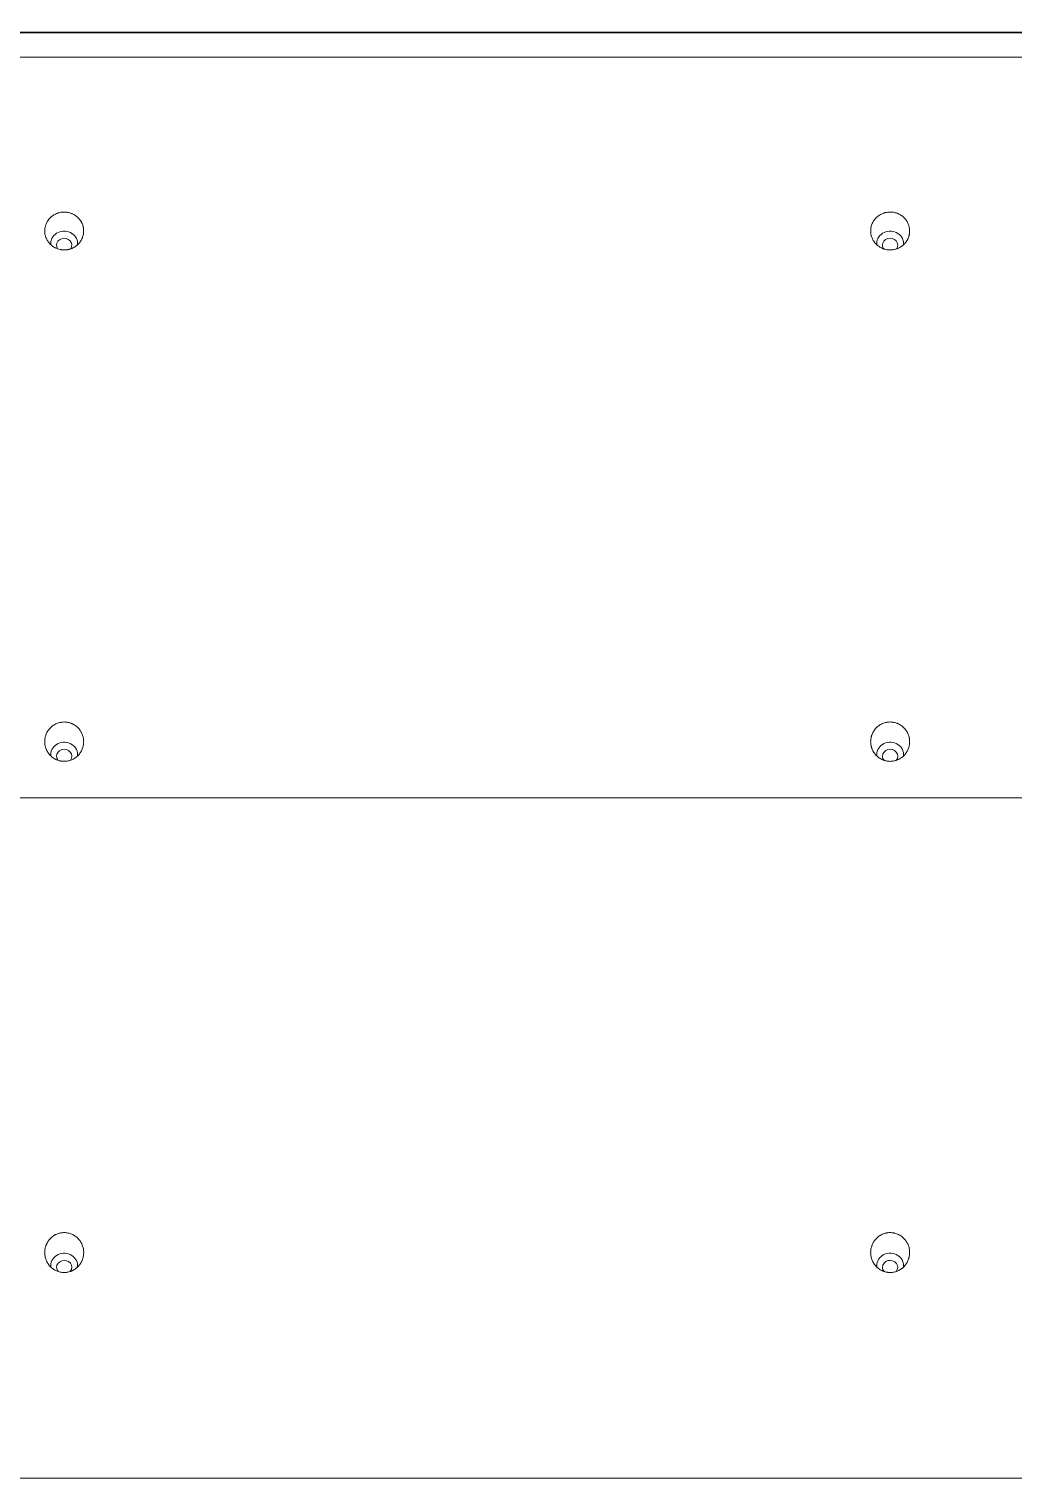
# Model space of a CAD drawing. Header units: inches. Extents: x 3778 to 56227, y -16914 to 35091.
# Drawn here: x 38807.8 to 38858, y -10631.6 to -10557.6 of the extents above; entities that cross this region are included whole.
import ezdxf

# ---------------------------------------------------------------- set-up
doc = ezdxf.new("R2010")
doc.units = ezdxf.units.IN
doc.header["$LTSCALE"] = 100
doc.header["$MEASUREMENT"] = 0
doc.layers.add('2-con', color=2, linetype='Continuous')
doc.layers.add('mark-B', color=2, linetype='Continuous', lineweight=20)

# ---------------------------------------------------------------- blocks, each defined once
blk = doc.blocks.new('무풍1way 일반')
at = {"layer": 'mark-B'}
for p, q in [((-439.258, -500.218), (439.258, -500.218)), ((-439.258, -500.239), (439.258, -500.239))]:
    blk.add_line(p, q, dxfattribs=at)
for centre, major_axis, start_param, end_param in [((-170.2, -437.203), (0.387, 0), 2.475078, 6.283185), ((-170.2, -437.203), (0.387, 0), 0, 0.649326), ((-128.026, -437.203), (0.387, 0), 2.50895, 6.283185), ((-128.026, -437.203), (0.387, 0), 0, 0.657668), ((-170.2, -437.3), (-0.681, 0), 0, 3.312518), ((-170.2, -437.3), (-0.681, 0), 6.160467, 6.283185), ((-128.026, -437.3), (-0.681, 0), 6.121197, 6.283185), ((-128.026, -437.3), (-0.681, 0), 0, 3.287283), ((-170.2, -463.388), (-0.681, 0), 0, 3.288756), ((-170.2, -463.388), (-0.681, 0), 6.146921, 6.283185), ((-170.2, -463.291), (0.387, 0), 2.502574, 6.283185), ((-170.2, -463.291), (0.387, 0), 0, 0.658559), ((-128.026, -463.388), (-0.681, 0), 0, 3.286696), ((-128.026, -463.388), (-0.681, 0), 6.152808, 6.283185), ((-128.026, -463.291), (0.387, 0), 2.546164, 6.283185), ((-128.026, -463.291), (0.387, 0), 0, 0.595424), ((-170.2, -489.476), (-0.681, 0), 0, 3.274716), ((-170.2, -489.476), (-0.681, 0), 6.168127, 6.283185), ((-170.2, -489.379), (0.387, 0), 2.563152, 6.283185), ((-170.2, -489.379), (0.387, 0), 0, 0.584731), ((-128.026, -489.476), (-0.681, 0), 0, 3.274128), ((-128.026, -489.476), (-0.681, 0), 6.176466, 6.283185), ((-128.026, -489.379), (0.387, 0), 2.613321, 6.283185), ((-128.026, -489.379), (0.387, 0), 0, 0.511099)]:
    blk.add_ellipse(centre, major_axis=major_axis, ratio=0.913545, start_param=start_param, end_param=end_param, dxfattribs=at)
for points in [[(0, -426.445), (-146.419, -426.445), (-292.838, -426.445), (-439.257, -426.445)], [(-439.141, -461.163), (-292.761, -461.163), (-146.38, -461.163), (0, -461.163)], [(0, -498.971), (-146.42, -498.971), (-292.839, -498.971), (-439.259, -498.971)]]:
    blk.add_open_spline(points, degree=3, dxfattribs=at)
for points, degree, knots in [([(-169.206, -437.897), (-169.203, -437.963), (-169.208, -438.093), (-169.237, -438.22), (-169.263, -438.298), (-169.269, -438.314), (-169.28, -438.344), (-169.299, -438.39), (-169.336, -438.463), (-169.371, -438.518), (-169.399, -438.559), (-169.409, -438.572), (-169.429, -438.598), (-169.439, -438.611), (-169.493, -438.674), (-169.54, -438.72), (-169.617, -438.781), (-169.644, -438.8), (-169.686, -438.827), (-169.7, -438.836), (-169.729, -438.852), (-169.744, -438.86), (-169.818, -438.897), (-169.879, -438.921), (-169.959, -438.943), (-169.975, -438.947), (-170.008, -438.954), (-170.024, -438.957), (-170.074, -438.965), (-170.107, -438.969), (-170.205, -438.975), (-170.272, -438.973), (-170.354, -438.961), (-170.371, -438.958), (-170.403, -438.952), (-170.452, -438.941), (-170.531, -438.917), (-170.592, -438.891), (-170.637, -438.87), (-170.652, -438.862), (-170.681, -438.846), (-170.695, -438.838), (-170.766, -438.795), (-170.818, -438.755), (-170.879, -438.699), (-170.891, -438.688), (-170.914, -438.664), (-170.925, -438.652), (-170.958, -438.615), (-170.979, -438.589), (-171.037, -438.509), (-171.07, -438.453), (-171.112, -438.363), (-171.124, -438.332), (-171.146, -438.271), (-171.165, -438.208), (-171.178, -438.144), (-171.188, -438.079), (-171.191, -438.046), (-171.197, -437.948), (-171.194, -437.883), (-171.182, -437.786), (-171.176, -437.753), (-171.165, -437.705), (-171.161, -437.689), (-171.152, -437.657), (-171.147, -437.642), (-171.121, -437.564), (-171.095, -437.504), (-171.055, -437.433), (-171.046, -437.419), (-171.029, -437.391), (-171.019, -437.377), (-170.991, -437.336), (-170.971, -437.31), (-170.907, -437.235), (-170.86, -437.19), (-170.795, -437.138), (-170.782, -437.128), (-170.755, -437.109), (-170.713, -437.081), (-170.642, -437.04), (-170.582, -437.014), (-170.535, -436.996), (-170.52, -436.99), (-170.488, -436.98), (-170.472, -436.975), (-170.392, -436.953), (-170.327, -436.942), (-170.228, -436.936), (-170.194, -436.936), (-170.144, -436.938), (-170.128, -436.939), (-170.094, -436.942), (-170.078, -436.944), (-169.996, -436.955), (-169.932, -436.971), (-169.854, -437), (-169.838, -437.006), (-169.807, -437.019), (-169.762, -437.039), (-169.689, -437.078), (-169.635, -437.116), (-169.595, -437.145), (-169.582, -437.156), (-169.557, -437.177), (-169.545, -437.188), (-169.484, -437.244), (-169.44, -437.294), (-169.382, -437.373), (-169.364, -437.401), (-169.331, -437.458), (-169.315, -437.487), (-169.274, -437.576), (-169.252, -437.638), (-169.228, -437.734), (-169.222, -437.766), (-169.212, -437.831), (-169.208, -437.864), (-169.206, -437.897)], 3, [0, 0, 0, 0, 0.03125, 0.0625, 0.0625, 0.070313, 0.070313, 0.078125, 0.09375, 0.109375, 0.109375, 0.117188, 0.117188, 0.125, 0.125, 0.15625, 0.15625, 0.171875, 0.171875, 0.179688, 0.179688, 0.1875, 0.1875, 0.21875, 0.21875, 0.226563, 0.226563, 0.234375, 0.234375, 0.25, 0.25, 0.28125, 0.28125, 0.289063, 0.289063, 0.296875, 0.3125, 0.328125, 0.328125, 0.335938, 0.335938, 0.34375, 0.34375, 0.375, 0.375, 0.382813, 0.382813, 0.390625, 0.390625, 0.40625, 0.40625, 0.4375, 0.4375, 0.453125, 0.453125, 0.46875, 0.484375, 0.484375, 0.5, 0.5, 0.53125, 0.53125, 0.546875, 0.546875, 0.554688, 0.554688, 0.5625, 0.5625, 0.59375, 0.59375, 0.601563, 0.601563, 0.609375, 0.609375, 0.625, 0.625, 0.65625, 0.65625, 0.664063, 0.664063, 0.671875, 0.6875, 0.703125, 0.703125, 0.710938, 0.710938, 0.71875, 0.71875, 0.75, 0.75, 0.765625, 0.765625, 0.773438, 0.773438, 0.78125, 0.78125, 0.8125, 0.8125, 0.820312, 0.820312, 0.828125, 0.84375, 0.859375, 0.859375, 0.867187, 0.867187, 0.875, 0.875, 0.90625, 0.90625, 0.921875, 0.921875, 0.9375, 0.9375, 0.96875, 0.96875, 0.984375, 0.984375, 1, 1, 1, 1]), ([(-129.02, -437.897), (-129.016, -437.831), (-128.997, -437.702), (-128.954, -437.579), (-128.919, -437.505), (-128.912, -437.49), (-128.897, -437.46), (-128.873, -437.417), (-128.828, -437.349), (-128.787, -437.297), (-128.755, -437.26), (-128.743, -437.248), (-128.72, -437.225), (-128.709, -437.213), (-128.648, -437.156), (-128.596, -437.116), (-128.512, -437.065), (-128.483, -437.049), (-128.438, -437.027), (-128.423, -437.02), (-128.392, -437.007), (-128.376, -437.001), (-128.299, -436.973), (-128.235, -436.956), (-128.153, -436.944), (-128.136, -436.942), (-128.103, -436.939), (-128.086, -436.938), (-128.036, -436.936), (-128.003, -436.936), (-127.904, -436.942), (-127.839, -436.952), (-127.71, -436.987), (-127.648, -437.01), (-127.56, -437.055), (-127.531, -437.071), (-127.489, -437.098), (-127.475, -437.107), (-127.448, -437.126), (-127.434, -437.136), (-127.369, -437.187), (-127.322, -437.232), (-127.268, -437.295), (-127.258, -437.308), (-127.237, -437.334), (-127.228, -437.347), (-127.199, -437.388), (-127.182, -437.416), (-127.133, -437.501), (-127.107, -437.561), (-127.064, -437.686), (-127.05, -437.75), (-127.037, -437.847), (-127.034, -437.879), (-127.031, -437.945), (-127.031, -437.978), (-127.037, -438.077), (-127.046, -438.141), (-127.07, -438.236), (-127.079, -438.268), (-127.095, -438.314), (-127.101, -438.33), (-127.114, -438.36), (-127.12, -438.375), (-127.155, -438.45), (-127.187, -438.506), (-127.236, -438.573), (-127.246, -438.586), (-127.266, -438.612), (-127.277, -438.625), (-127.31, -438.662), (-127.333, -438.685), (-127.405, -438.752), (-127.457, -438.792), (-127.528, -438.836), (-127.542, -438.844), (-127.571, -438.86), (-127.615, -438.883), (-127.691, -438.915), (-127.754, -438.935), (-127.803, -438.947), (-127.819, -438.951), (-127.852, -438.957), (-127.868, -438.96), (-127.95, -438.972), (-128.016, -438.975), (-128.116, -438.969), (-128.149, -438.966), (-128.215, -438.955), (-128.247, -438.948), (-128.343, -438.922), (-128.405, -438.899), (-128.479, -438.862), (-128.494, -438.854), (-128.523, -438.837), (-128.565, -438.812), (-128.633, -438.764), (-128.682, -438.721), (-128.73, -438.676), (-128.753, -438.651), (-128.817, -438.576), (-128.855, -438.522), (-128.895, -438.451), (-128.903, -438.437), (-128.918, -438.407), (-128.925, -438.392), (-128.945, -438.347), (-128.957, -438.316), (-128.988, -438.223), (-129.003, -438.16), (-129.017, -438.062), (-129.019, -438.029), (-129.022, -437.963), (-129.022, -437.93), (-129.02, -437.897)], 3, [0, 0, 0, 0, 0.03125, 0.0625, 0.0625, 0.070312, 0.070312, 0.078125, 0.09375, 0.109375, 0.109375, 0.117187, 0.117187, 0.125, 0.125, 0.15625, 0.15625, 0.171875, 0.171875, 0.179687, 0.179687, 0.1875, 0.1875, 0.21875, 0.21875, 0.226562, 0.226562, 0.234375, 0.234375, 0.25, 0.25, 0.28125, 0.28125, 0.3125, 0.3125, 0.328125, 0.328125, 0.335938, 0.335938, 0.34375, 0.34375, 0.375, 0.375, 0.382813, 0.382813, 0.390625, 0.390625, 0.40625, 0.40625, 0.4375, 0.4375, 0.46875, 0.46875, 0.484375, 0.484375, 0.5, 0.5, 0.53125, 0.53125, 0.546875, 0.546875, 0.554688, 0.554688, 0.5625, 0.5625, 0.59375, 0.59375, 0.601563, 0.601563, 0.609375, 0.609375, 0.625, 0.625, 0.65625, 0.65625, 0.664063, 0.664063, 0.671875, 0.6875, 0.703125, 0.703125, 0.710938, 0.710938, 0.71875, 0.71875, 0.75, 0.75, 0.765625, 0.765625, 0.78125, 0.78125, 0.8125, 0.8125, 0.820313, 0.820313, 0.828125, 0.84375, 0.859375, 0.859375, 0.875, 0.875, 0.90625, 0.90625, 0.914063, 0.914063, 0.921875, 0.921875, 0.9375, 0.9375, 0.96875, 0.96875, 0.984375, 0.984375, 1, 1, 1, 1]), ([(-169.206, -463.985), (-169.203, -464.05), (-169.206, -464.115), (-169.22, -464.211), (-169.226, -464.243), (-169.238, -464.29), (-169.242, -464.306), (-169.251, -464.337), (-169.256, -464.353), (-169.283, -464.43), (-169.31, -464.488), (-169.359, -464.572), (-169.377, -464.6), (-169.406, -464.64), (-169.416, -464.653), (-169.436, -464.678), (-169.447, -464.691), (-169.501, -464.752), (-169.548, -464.796), (-169.613, -464.846), (-169.627, -464.856), (-169.654, -464.874), (-169.668, -464.883), (-169.71, -464.909), (-169.739, -464.925), (-169.827, -464.968), (-169.889, -464.991), (-169.969, -465.012), (-169.985, -465.015), (-170.018, -465.022), (-170.066, -465.031), (-170.148, -465.039), (-170.214, -465.039), (-170.264, -465.037), (-170.28, -465.036), (-170.313, -465.032), (-170.33, -465.03), (-170.411, -465.018), (-170.475, -465.002), (-170.552, -464.974), (-170.568, -464.968), (-170.598, -464.955), (-170.613, -464.948), (-170.658, -464.927), (-170.687, -464.911), (-170.771, -464.86), (-170.823, -464.82), (-170.884, -464.764), (-170.896, -464.753), (-170.918, -464.73), (-170.952, -464.694), (-171.003, -464.63), (-171.039, -464.576), (-171.072, -464.52), (-171.087, -464.49), (-171.128, -464.402), (-171.15, -464.341), (-171.169, -464.262), (-171.172, -464.246), (-171.179, -464.214), (-171.182, -464.198), (-171.189, -464.15), (-171.192, -464.117), (-171.197, -464.021), (-171.194, -463.956), (-171.18, -463.859), (-171.174, -463.827), (-171.158, -463.764), (-171.149, -463.733), (-171.117, -463.641), (-171.09, -463.582), (-171.041, -463.497), (-171.023, -463.47), (-170.985, -463.417), (-170.944, -463.366), (-170.899, -463.319), (-170.863, -463.286), (-170.851, -463.275), (-170.825, -463.254), (-170.813, -463.243), (-170.747, -463.193), (-170.692, -463.159), (-170.603, -463.116), (-170.573, -463.103), (-170.526, -463.086), (-170.51, -463.08), (-170.479, -463.07), (-170.463, -463.066), (-170.383, -463.045), (-170.319, -463.035), (-170.236, -463.031), (-170.219, -463.03), (-170.186, -463.03), (-170.136, -463.031), (-170.054, -463.039), (-169.99, -463.052), (-169.942, -463.064), (-169.926, -463.069), (-169.894, -463.079), (-169.879, -463.084), (-169.801, -463.112), (-169.742, -463.141), (-169.658, -463.192), (-169.631, -463.21), (-169.578, -463.25), (-169.553, -463.271), (-169.481, -463.338), (-169.437, -463.387), (-169.389, -463.453), (-169.38, -463.466), (-169.362, -463.494), (-169.336, -463.536), (-169.298, -463.607), (-169.274, -463.667), (-169.257, -463.713), (-169.252, -463.729), (-169.243, -463.76), (-169.239, -463.776), (-169.219, -463.855), (-169.21, -463.92), (-169.206, -463.985)], 3, [0, 0, 0, 0, 0.03125, 0.03125, 0.046875, 0.046875, 0.054687, 0.054687, 0.0625, 0.0625, 0.09375, 0.09375, 0.109375, 0.109375, 0.117187, 0.117187, 0.125, 0.125, 0.15625, 0.15625, 0.164062, 0.164062, 0.171875, 0.171875, 0.1875, 0.1875, 0.21875, 0.21875, 0.226562, 0.226562, 0.234375, 0.25, 0.265625, 0.265625, 0.273437, 0.273437, 0.28125, 0.28125, 0.3125, 0.3125, 0.320313, 0.320313, 0.328125, 0.328125, 0.34375, 0.34375, 0.375, 0.375, 0.382813, 0.382813, 0.390625, 0.40625, 0.421875, 0.421875, 0.4375, 0.4375, 0.46875, 0.46875, 0.476563, 0.476563, 0.484375, 0.484375, 0.5, 0.5, 0.53125, 0.53125, 0.546875, 0.546875, 0.5625, 0.5625, 0.59375, 0.59375, 0.609375, 0.609375, 0.625, 0.640625, 0.640625, 0.648438, 0.648438, 0.65625, 0.65625, 0.6875, 0.6875, 0.703125, 0.703125, 0.710938, 0.710938, 0.71875, 0.71875, 0.75, 0.75, 0.757813, 0.757813, 0.765625, 0.78125, 0.796875, 0.796875, 0.804688, 0.804688, 0.8125, 0.8125, 0.84375, 0.84375, 0.859375, 0.859375, 0.875, 0.875, 0.90625, 0.90625, 0.914063, 0.914063, 0.921875, 0.9375, 0.953125, 0.953125, 0.960938, 0.960938, 0.96875, 0.96875, 1, 1, 1, 1]), ([(-129.02, -463.985), (-129.017, -463.92), (-129.007, -463.856), (-128.984, -463.762), (-128.975, -463.731), (-128.953, -463.669), (-128.941, -463.639), (-128.9, -463.55), (-128.867, -463.494), (-128.81, -463.415), (-128.789, -463.39), (-128.757, -463.353), (-128.745, -463.34), (-128.722, -463.317), (-128.711, -463.306), (-128.651, -463.25), (-128.599, -463.211), (-128.529, -463.168), (-128.515, -463.159), (-128.486, -463.143), (-128.471, -463.136), (-128.426, -463.114), (-128.396, -463.101), (-128.304, -463.068), (-128.24, -463.051), (-128.141, -463.036), (-128.108, -463.033), (-128.042, -463.03), (-127.977, -463.03), (-127.911, -463.036), (-127.862, -463.044), (-127.846, -463.047), (-127.813, -463.053), (-127.797, -463.057), (-127.717, -463.078), (-127.655, -463.1), (-127.581, -463.136), (-127.567, -463.144), (-127.538, -463.16), (-127.523, -463.168), (-127.481, -463.194), (-127.454, -463.212), (-127.376, -463.272), (-127.328, -463.316), (-127.241, -463.415), (-127.203, -463.468), (-127.154, -463.552), (-127.139, -463.581), (-127.118, -463.625), (-127.112, -463.64), (-127.099, -463.671), (-127.094, -463.686), (-127.067, -463.763), (-127.052, -463.826), (-127.04, -463.906), (-127.038, -463.922), (-127.035, -463.954), (-127.034, -463.971), (-127.031, -464.02), (-127.031, -464.052), (-127.036, -464.149), (-127.045, -464.213), (-127.069, -464.307), (-127.078, -464.339), (-127.099, -464.4), (-127.112, -464.43), (-127.152, -464.519), (-127.185, -464.575), (-127.243, -464.654), (-127.263, -464.68), (-127.307, -464.729), (-127.352, -464.775), (-127.402, -464.817), (-127.441, -464.847), (-127.455, -464.857), (-127.482, -464.875), (-127.496, -464.884), (-127.566, -464.927), (-127.625, -464.956), (-127.718, -464.99), (-127.749, -465), (-127.814, -465.016), (-127.846, -465.023), (-127.944, -465.038), (-128.009, -465.041), (-128.092, -465.037), (-128.109, -465.036), (-128.142, -465.032), (-128.191, -465.026), (-128.272, -465.01), (-128.334, -464.99), (-128.381, -464.973), (-128.396, -464.967), (-128.427, -464.954), (-128.442, -464.947), (-128.516, -464.911), (-128.572, -464.877), (-128.65, -464.818), (-128.675, -464.797), (-128.724, -464.752), (-128.747, -464.728), (-128.811, -464.655), (-128.85, -464.603), (-128.891, -464.532), (-128.899, -464.518), (-128.914, -464.489), (-128.936, -464.445), (-128.966, -464.37), (-128.984, -464.308), (-128.996, -464.26), (-128.999, -464.244), (-129.006, -464.212), (-129.008, -464.196), (-129.02, -464.115), (-129.023, -464.05), (-129.02, -463.985)], 3, [0, 0, 0, 0, 0.03125, 0.03125, 0.046875, 0.046875, 0.0625, 0.0625, 0.09375, 0.09375, 0.109375, 0.109375, 0.117188, 0.117188, 0.125, 0.125, 0.15625, 0.15625, 0.164063, 0.164063, 0.171875, 0.171875, 0.1875, 0.1875, 0.21875, 0.21875, 0.234375, 0.234375, 0.25, 0.265625, 0.265625, 0.273438, 0.273438, 0.28125, 0.28125, 0.3125, 0.3125, 0.320313, 0.320313, 0.328125, 0.328125, 0.34375, 0.34375, 0.375, 0.375, 0.40625, 0.40625, 0.421875, 0.421875, 0.429688, 0.429688, 0.4375, 0.4375, 0.46875, 0.46875, 0.476563, 0.476563, 0.484375, 0.484375, 0.5, 0.5, 0.53125, 0.53125, 0.546875, 0.546875, 0.5625, 0.5625, 0.59375, 0.59375, 0.609375, 0.609375, 0.625, 0.640625, 0.640625, 0.648438, 0.648438, 0.65625, 0.65625, 0.6875, 0.6875, 0.703125, 0.703125, 0.71875, 0.71875, 0.75, 0.75, 0.757813, 0.757813, 0.765625, 0.78125, 0.796875, 0.796875, 0.804688, 0.804688, 0.8125, 0.8125, 0.84375, 0.84375, 0.859375, 0.859375, 0.875, 0.875, 0.90625, 0.90625, 0.914063, 0.914063, 0.921875, 0.9375, 0.953125, 0.953125, 0.960938, 0.960938, 0.96875, 0.96875, 1, 1, 1, 1]), ([(-169.206, -490.074), (-169.204, -490.137), (-169.209, -490.2), (-169.224, -490.293), (-169.231, -490.323), (-169.248, -490.384), (-169.258, -490.415), (-169.292, -490.504), (-169.321, -490.56), (-169.372, -490.64), (-169.39, -490.666), (-169.43, -490.717), (-169.451, -490.741), (-169.518, -490.81), (-169.566, -490.852), (-169.646, -490.907), (-169.674, -490.925), (-169.73, -490.957), (-169.788, -490.986), (-169.849, -491.009), (-169.895, -491.024), (-169.911, -491.029), (-169.942, -491.038), (-169.958, -491.042), (-170.038, -491.06), (-170.103, -491.068), (-170.201, -491.071), (-170.233, -491.071), (-170.283, -491.067), (-170.299, -491.066), (-170.332, -491.062), (-170.348, -491.06), (-170.429, -491.047), (-170.491, -491.03), (-170.568, -491.002), (-170.583, -490.996), (-170.613, -490.983), (-170.628, -490.977), (-170.672, -490.955), (-170.7, -490.94), (-170.783, -490.89), (-170.835, -490.851), (-170.906, -490.785), (-170.929, -490.762), (-170.971, -490.715), (-171.011, -490.665), (-171.046, -490.612), (-171.079, -490.557), (-171.094, -490.529), (-171.134, -490.442), (-171.154, -490.383), (-171.172, -490.306), (-171.176, -490.291), (-171.181, -490.26), (-171.184, -490.244), (-171.19, -490.197), (-171.193, -490.165), (-171.196, -490.071), (-171.191, -490.009), (-171.178, -489.931), (-171.175, -489.915), (-171.168, -489.884), (-171.157, -489.838), (-171.132, -489.763), (-171.107, -489.705), (-171.085, -489.663), (-171.078, -489.649), (-171.062, -489.621), (-171.054, -489.607), (-171.01, -489.54), (-170.971, -489.49), (-170.905, -489.42), (-170.882, -489.398), (-170.845, -489.367), (-170.832, -489.357), (-170.807, -489.337), (-170.794, -489.327), (-170.727, -489.281), (-170.671, -489.249), (-170.597, -489.216), (-170.582, -489.21), (-170.551, -489.198), (-170.536, -489.192), (-170.489, -489.177), (-170.458, -489.168), (-170.363, -489.147), (-170.298, -489.138), (-170.216, -489.136), (-170.199, -489.135), (-170.166, -489.136), (-170.117, -489.138), (-170.036, -489.147), (-169.973, -489.161), (-169.925, -489.173), (-169.91, -489.178), (-169.878, -489.188), (-169.863, -489.193), (-169.786, -489.221), (-169.728, -489.249), (-169.645, -489.3), (-169.618, -489.318), (-169.566, -489.357), (-169.541, -489.378), (-169.471, -489.443), (-169.428, -489.49), (-169.381, -489.555), (-169.372, -489.568), (-169.354, -489.595), (-169.329, -489.636), (-169.292, -489.706), (-169.268, -489.764), (-169.253, -489.809), (-169.248, -489.824), (-169.239, -489.855), (-169.235, -489.87), (-169.217, -489.947), (-169.208, -490.01), (-169.206, -490.074)], 3, [0, 0, 0, 0, 0.03125, 0.03125, 0.046875, 0.046875, 0.0625, 0.0625, 0.09375, 0.09375, 0.109375, 0.109375, 0.125, 0.125, 0.15625, 0.15625, 0.171875, 0.171875, 0.1875, 0.203125, 0.203125, 0.210938, 0.210938, 0.21875, 0.21875, 0.25, 0.25, 0.265625, 0.265625, 0.273438, 0.273438, 0.28125, 0.28125, 0.3125, 0.3125, 0.320313, 0.320313, 0.328125, 0.328125, 0.34375, 0.34375, 0.375, 0.375, 0.390625, 0.390625, 0.40625, 0.421875, 0.421875, 0.4375, 0.4375, 0.46875, 0.46875, 0.476563, 0.476563, 0.484375, 0.484375, 0.5, 0.5, 0.53125, 0.53125, 0.539063, 0.539063, 0.546875, 0.5625, 0.578125, 0.578125, 0.585938, 0.585938, 0.59375, 0.59375, 0.625, 0.625, 0.640625, 0.640625, 0.648438, 0.648438, 0.65625, 0.65625, 0.6875, 0.6875, 0.695313, 0.695313, 0.703125, 0.703125, 0.71875, 0.71875, 0.75, 0.75, 0.757813, 0.757813, 0.765625, 0.78125, 0.796875, 0.796875, 0.804688, 0.804688, 0.8125, 0.8125, 0.84375, 0.84375, 0.859375, 0.859375, 0.875, 0.875, 0.90625, 0.90625, 0.914063, 0.914063, 0.921875, 0.9375, 0.953125, 0.953125, 0.960938, 0.960938, 0.96875, 0.96875, 1, 1, 1, 1]), ([(-129.02, -490.074), (-129.018, -490.01), (-129.01, -489.948), (-128.988, -489.856), (-128.979, -489.826), (-128.959, -489.766), (-128.947, -489.736), (-128.907, -489.65), (-128.875, -489.595), (-128.819, -489.518), (-128.798, -489.493), (-128.755, -489.445), (-128.733, -489.422), (-128.662, -489.357), (-128.611, -489.318), (-128.542, -489.276), (-128.527, -489.267), (-128.499, -489.252), (-128.455, -489.229), (-128.381, -489.198), (-128.319, -489.178), (-128.272, -489.165), (-128.256, -489.162), (-128.224, -489.155), (-128.207, -489.152), (-128.126, -489.138), (-128.061, -489.134), (-127.964, -489.137), (-127.931, -489.14), (-127.882, -489.146), (-127.866, -489.148), (-127.833, -489.154), (-127.817, -489.157), (-127.738, -489.175), (-127.676, -489.196), (-127.602, -489.228), (-127.587, -489.235), (-127.558, -489.25), (-127.543, -489.258), (-127.501, -489.282), (-127.473, -489.299), (-127.394, -489.354), (-127.345, -489.396), (-127.278, -489.466), (-127.257, -489.49), (-127.218, -489.54), (-127.181, -489.592), (-127.149, -489.647), (-127.121, -489.704), (-127.107, -489.733), (-127.073, -489.822), (-127.056, -489.882), (-127.043, -489.96), (-127.041, -489.976), (-127.037, -490.007), (-127.036, -490.023), (-127.032, -490.07), (-127.032, -490.102), (-127.035, -490.196), (-127.043, -490.258), (-127.061, -490.335), (-127.065, -490.351), (-127.074, -490.381), (-127.088, -490.427), (-127.118, -490.5), (-127.147, -490.556), (-127.171, -490.597), (-127.179, -490.61), (-127.197, -490.637), (-127.206, -490.65), (-127.253, -490.715), (-127.296, -490.763), (-127.366, -490.828), (-127.391, -490.848), (-127.43, -490.878), (-127.443, -490.887), (-127.47, -490.905), (-127.484, -490.914), (-127.553, -490.956), (-127.611, -490.985), (-127.687, -491.013), (-127.702, -491.018), (-127.734, -491.028), (-127.75, -491.033), (-127.797, -491.045), (-127.829, -491.052), (-127.925, -491.068), (-127.99, -491.072), (-128.073, -491.07), (-128.089, -491.069), (-128.122, -491.066), (-128.171, -491.061), (-128.251, -491.047), (-128.314, -491.03), (-128.36, -491.015), (-128.376, -491.009), (-128.406, -490.998), (-128.421, -490.991), (-128.496, -490.959), (-128.552, -490.927), (-128.632, -490.872), (-128.657, -490.852), (-128.707, -490.81), (-128.73, -490.788), (-128.797, -490.719), (-128.836, -490.669), (-128.879, -490.602), (-128.887, -490.588), (-128.903, -490.56), (-128.926, -490.518), (-128.958, -490.446), (-128.978, -490.386), (-128.991, -490.341), (-128.994, -490.325), (-129.001, -490.294), (-129.004, -490.279), (-129.018, -490.2), (-129.022, -490.137), (-129.02, -490.074)], 3, [0, 0, 0, 0, 0.03125, 0.03125, 0.046875, 0.046875, 0.0625, 0.0625, 0.09375, 0.09375, 0.109375, 0.109375, 0.125, 0.125, 0.15625, 0.15625, 0.164063, 0.164063, 0.171875, 0.1875, 0.203125, 0.203125, 0.210938, 0.210938, 0.21875, 0.21875, 0.25, 0.25, 0.265625, 0.265625, 0.273438, 0.273438, 0.28125, 0.28125, 0.3125, 0.3125, 0.320313, 0.320313, 0.328125, 0.328125, 0.34375, 0.34375, 0.375, 0.375, 0.390625, 0.390625, 0.40625, 0.421875, 0.421875, 0.4375, 0.4375, 0.46875, 0.46875, 0.476563, 0.476563, 0.484375, 0.484375, 0.5, 0.5, 0.53125, 0.53125, 0.539063, 0.539063, 0.546875, 0.5625, 0.578125, 0.578125, 0.585938, 0.585938, 0.59375, 0.59375, 0.625, 0.625, 0.640625, 0.640625, 0.648438, 0.648438, 0.65625, 0.65625, 0.6875, 0.6875, 0.695313, 0.695313, 0.703125, 0.703125, 0.71875, 0.71875, 0.75, 0.75, 0.757813, 0.757813, 0.765625, 0.78125, 0.796875, 0.796875, 0.804688, 0.804688, 0.8125, 0.8125, 0.84375, 0.84375, 0.859375, 0.859375, 0.875, 0.875, 0.90625, 0.90625, 0.914063, 0.914063, 0.921875, 0.9375, 0.953125, 0.953125, 0.960938, 0.960938, 0.96875, 0.96875, 1, 1, 1, 1]), ([(443.19, -500.416), (442.614, -500.392), (442.325, -500.381), (441.845, -500.362), (441.459, -500.347), (440.998, -500.33), (440.594, -500.316), (440.141, -500.301), (439.728, -500.29), (438.805, -500.264), (437.997, -500.254), (437.552, -500.248), (437.131, -500.248), (437.037, -500.248), (436.729, -500.248), (436.637, -500.248), (436.451, -500.248), (432.803, -500.248), (422.416, -500.248), (401.641, -500.248), (360.092, -500.248), (276.994, -500.248), (221.595, -500.248), (221.531, -500.248), (0, -500.248), (-110.798, -500.248), (-276.994, -500.248), (-360.092, -500.248), (-401.641, -500.248), (-422.416, -500.248), (-432.803, -500.248), (-437.131, -500.248), (-437.997, -500.248), (-438.124, -500.248), (-438.213, -500.248), (-438.324, -500.248), (-438.64, -500.25), (-438.863, -500.253), (-439.279, -500.259), (-439.728, -500.271), (-440.14, -500.282), (-440.594, -500.299), (-440.997, -500.314), (-441.459, -500.334), (-441.844, -500.351), (-442.325, -500.374), (-442.613, -500.387), (-443.191, -500.416)], 2, [0, 0, 0, 0.000977, 0.000977, 0.001953, 0.001953, 0.00293, 0.00293, 0.003906, 0.003906, 0.005859, 0.005859, 0.006836, 0.006836, 0.007115, 0.007394, 0.007394, 0.007812, 0.015625, 0.03125, 0.0625, 0.125, 0.25, 0.25, 0.5, 0.5, 0.75, 0.875, 0.9375, 0.96875, 0.984375, 0.992188, 0.994141, 0.994141, 0.994385, 0.994385, 0.994629, 0.995117, 0.995117, 0.996094, 0.996094, 0.99707, 0.99707, 0.998047, 0.998047, 0.999023, 0.999023, 1, 1, 1]), ([(443.19, -500.416), (442.614, -500.392), (442.325, -500.381), (441.845, -500.362), (441.459, -500.347), (440.998, -500.33), (440.594, -500.316), (440.141, -500.301), (439.728, -500.29), (438.805, -500.264), (437.997, -500.254), (437.552, -500.248), (437.131, -500.248), (437.037, -500.248), (436.729, -500.248), (436.637, -500.248), (436.451, -500.248), (432.803, -500.248), (422.416, -500.248), (401.641, -500.248), (360.092, -500.248), (276.994, -500.248), (221.595, -500.248), (221.531, -500.248), (0, -500.248), (-110.798, -500.248), (-276.994, -500.248), (-360.092, -500.248), (-401.641, -500.248), (-422.416, -500.248), (-432.803, -500.248), (-437.131, -500.248), (-437.997, -500.248), (-438.124, -500.248), (-438.213, -500.248), (-438.324, -500.248), (-438.64, -500.25), (-438.863, -500.253), (-439.279, -500.259), (-439.728, -500.271), (-440.14, -500.282), (-440.594, -500.299), (-440.997, -500.314), (-441.459, -500.334), (-441.844, -500.351), (-442.325, -500.374), (-442.613, -500.387), (-443.191, -500.416)], 2, [0, 0, 0, 0.000977, 0.000977, 0.001953, 0.001953, 0.00293, 0.00293, 0.003906, 0.003906, 0.005859, 0.005859, 0.006836, 0.006836, 0.007115, 0.007394, 0.007394, 0.007812, 0.015625, 0.03125, 0.0625, 0.125, 0.25, 0.25, 0.5, 0.5, 0.75, 0.875, 0.9375, 0.96875, 0.984375, 0.992188, 0.994141, 0.994141, 0.994385, 0.994385, 0.994629, 0.995117, 0.995117, 0.996094, 0.996094, 0.99707, 0.99707, 0.998047, 0.998047, 0.999023, 0.999023, 1, 1, 1])]:
    blk.add_open_spline(points, degree=degree, knots=knots, dxfattribs=at)
blk = doc.blocks.new('dpdjzjs')
at = {"layer": 'mark-B', "rotation": 180}
blk.add_blockref('무풍1way 일반', (174652.415, 90772.437), dxfattribs=at)

msp = doc.modelspace()

# ---------------------------------------------------------------- block references
at = {"layer": '2-con'}
msp.add_blockref('dpdjzjs', (-135970.865, -101830.442), dxfattribs=at)

doc.saveas('drawing.dxf')
